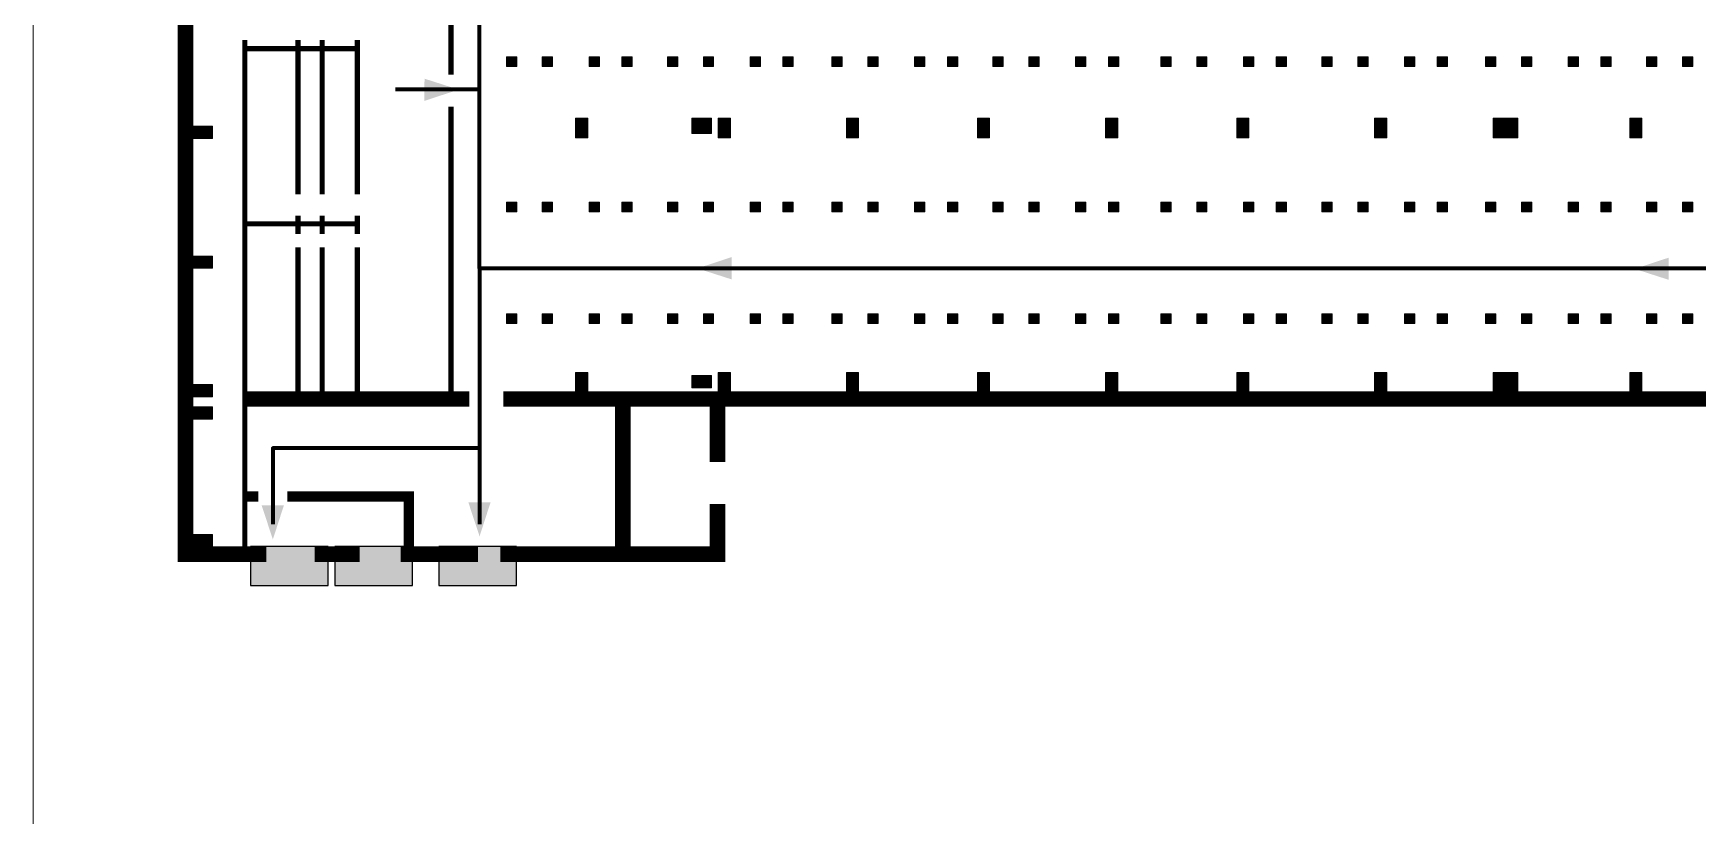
# Model space of a CAD drawing. Header units: millimetres. Extents: x 13810 to 67229, y 12374 to 21950.
# Drawn here: x 36585 to 36829.4, y 15426.2 to 15541 of the extents above; entities that cross this region are included whole.
import ezdxf

# ---------------------------------------------------------------- set-up
doc = ezdxf.new("R2010")
doc.units = ezdxf.units.MM
doc.layers.add('План_Штампы', color=7, linetype='Continuous')

# ---------------------------------------------------------------- blocks, each defined once
blk = doc.blocks.new('A$C7B4425F7')
at = {"true_color": 0xffffff}
blk.add_hatch(color=7, dxfattribs=at).paths.add_polyline_path([(0, 0), (-16, 0), (-16, -8), (0, -8)])
h = blk.add_hatch(color=126)
h.paths.add_polyline_path([(-0.2, -0.2), (-15.8, -0.2), (-15.8, -7.8), (-0.2, -7.8)])
h.paths.add_polyline_path([(-11.76, -2.03), (-11.76, -3.66), (-11.17, -3.66, -0.568275), (-11.17, -6.18), (-12.58, -6.18), (-12.58, -2.03)], flags=16)
h.paths.add_polyline_path([(-13.33, -4.12, -0.495768), (-13.59, -6.18), (-15.03, -6.18), (-15.03, -2.03), (-13.59, -2.03, -0.487973)], flags=16)
h.paths.add_polyline_path([(-10.25, -2.03), (-9.48, -2.03), (-9.48, -6.18), (-10.25, -6.18)], flags=16)
h.paths.add_polyline_path([(-13.84, -3.69), (-14.24, -3.69), (-14.24, -3.03), (-13.9, -3.03, -0.692621)], flags=0)
h.paths.add_polyline_path([(-9.15, -2.03), (-8.4, -2.03), (-8.04, -3.07), (-7.68, -2.03), (-6.93, -2.03), (-7.64, -4.1), (-6.93, -6.18), (-7.68, -6.18), (-8.04, -5.14), (-8.4, -6.18), (-9.15, -6.18), (-8.44, -4.1)], flags=16)
h.paths.add_polyline_path([(-11.76, -4.46), (-11.42, -4.46, -0.692621), (-11.36, -5.12), (-11.76, -5.12)], flags=0)
h.paths.add_polyline_path([(-13.9, -5.2), (-14.24, -5.2), (-14.24, -4.55), (-13.84, -4.55, -0.708038)], flags=0)
edge = h.paths.add_edge_path(flags=16)
edge.add_ellipse((-5.51, -4.08), major_axis=(0, 2.05), ratio=0.586184, start_angle=0, end_angle=360)
edge = h.paths.add_edge_path(flags=0)
edge.add_ellipse((-5.51, -4.08), major_axis=(0, 1.14), ratio=0.454828, start_angle=0, end_angle=360)
h.paths.add_polyline_path([(-4.13, -4.96, 0.377264), (-3.48, -4.52, 0.0555), (-3.16, -2.03), (-1.66, -2.03), (-1.66, -4.96), (-0.96, -4.96), (-0.96, -7.01), (-1.75, -7.01), (-1.75, -6.18), (-3.3, -6.18), (-3.3, -7.02), (-4.13, -7.02)], flags=16)
h.paths.add_polyline_path([(-2.73, -2.91), (-2.28, -2.91), (-2.28, -4.96), (-3.05, -4.96, 0.079136)], flags=0)
at = {"color": 126}
blk.add_lwpolyline([(-16, -8), (0, -8), (0, 0), (-16, 0)], close=True, dxfattribs=at)

msp = doc.modelspace()

# ---------------------------------------------------------------- hatches: boundary and pattern name
at = {"lineweight": 0}
h = msp.add_hatch(color=256, dxfattribs=at)
h.dxf.hatch_style = 1
h.paths.add_polyline_path([(36654.49, 15537.57), (36654.49, 15536.15), (36656, 15536.15), (36656, 15537.57)])
h = msp.add_hatch(color=256, dxfattribs=at)
h.dxf.hatch_style = 1
h.paths.add_polyline_path([(36659.76, 15537.57), (36659.76, 15536.15), (36661.28, 15536.15), (36661.28, 15537.57)])
h = msp.add_hatch(color=256, dxfattribs=at)
h.dxf.hatch_style = 1
h.paths.add_polyline_path([(36666.62, 15537.57), (36666.62, 15536.15), (36668.14, 15536.15), (36668.14, 15537.57)])
h = msp.add_hatch(color=256, dxfattribs=at)
h.dxf.hatch_style = 1
h.paths.add_polyline_path([(36671.43, 15537.57), (36671.43, 15536.15), (36672.95, 15536.15), (36672.95, 15537.57)])
h = msp.add_hatch(color=256, dxfattribs=at)
h.dxf.hatch_style = 1
h.paths.add_polyline_path([(36678.12, 15537.57), (36678.12, 15536.15), (36679.64, 15536.15), (36679.64, 15537.57)])
h = msp.add_hatch(color=256, dxfattribs=at)
h.dxf.hatch_style = 1
h.paths.add_polyline_path([(36683.4, 15537.57), (36683.4, 15536.15), (36684.91, 15536.15), (36684.91, 15537.57)])
h = msp.add_hatch(color=256, dxfattribs=at)
h.dxf.hatch_style = 1
h.paths.add_polyline_path([(36690.26, 15537.57), (36690.26, 15536.15), (36691.77, 15536.15), (36691.77, 15537.57)])
h = msp.add_hatch(color=256, dxfattribs=at)
h.dxf.hatch_style = 1
h.paths.add_polyline_path([(36695.07, 15537.57), (36695.07, 15536.15), (36696.59, 15536.15), (36696.59, 15537.57)])
h = msp.add_hatch(color=256, dxfattribs=at)
h.dxf.hatch_style = 1
h.paths.add_polyline_path([(36702.27, 15537.57), (36702.27, 15536.15), (36703.79, 15536.15), (36703.79, 15537.57)])
h = msp.add_hatch(color=256, dxfattribs=at)
h.dxf.hatch_style = 1
h.paths.add_polyline_path([(36707.55, 15537.57), (36707.55, 15536.15), (36709.06, 15536.15), (36709.06, 15537.57)])
h = msp.add_hatch(color=256, dxfattribs=at)
h.dxf.hatch_style = 1
h.paths.add_polyline_path([(36714.41, 15537.57), (36714.41, 15536.15), (36715.92, 15536.15), (36715.92, 15537.57)])
h = msp.add_hatch(color=256, dxfattribs=at)
h.dxf.hatch_style = 1
h.paths.add_polyline_path([(36719.22, 15537.57), (36719.22, 15536.15), (36720.74, 15536.15), (36720.74, 15537.57)])
h = msp.add_hatch(color=256, dxfattribs=at)
h.dxf.hatch_style = 1
h.paths.add_polyline_path([(36725.91, 15537.57), (36725.91, 15536.15), (36727.42, 15536.15), (36727.42, 15537.57)])
h = msp.add_hatch(color=256, dxfattribs=at)
h.dxf.hatch_style = 1
h.paths.add_polyline_path([(36731.18, 15537.57), (36731.18, 15536.15), (36732.7, 15536.15), (36732.7, 15537.57)])
h = msp.add_hatch(color=256, dxfattribs=at)
h.dxf.hatch_style = 1
h.paths.add_polyline_path([(36738.04, 15537.57), (36738.04, 15536.15), (36739.56, 15536.15), (36739.56, 15537.57)])
h = msp.add_hatch(color=256, dxfattribs=at)
h.dxf.hatch_style = 1
h.paths.add_polyline_path([(36742.85, 15537.57), (36742.85, 15536.15), (36744.37, 15536.15), (36744.37, 15537.57)])
h = msp.add_hatch(color=256, dxfattribs=at)
h.dxf.hatch_style = 1
h.paths.add_polyline_path([(36750.53, 15537.57), (36750.53, 15536.15), (36752.05, 15536.15), (36752.05, 15537.57)])
h = msp.add_hatch(color=256, dxfattribs=at)
h.dxf.hatch_style = 1
h.paths.add_polyline_path([(36755.81, 15537.57), (36755.81, 15536.15), (36757.32, 15536.15), (36757.32, 15537.57)])
h = msp.add_hatch(color=256, dxfattribs=at)
h.dxf.hatch_style = 1
h.paths.add_polyline_path([(36762.67, 15537.57), (36762.67, 15536.15), (36764.18, 15536.15), (36764.18, 15537.57)])
h = msp.add_hatch(color=256, dxfattribs=at)
h.dxf.hatch_style = 1
h.paths.add_polyline_path([(36767.48, 15537.57), (36767.48, 15536.15), (36769, 15536.15), (36769, 15537.57)])
h = msp.add_hatch(color=256, dxfattribs=at)
h.dxf.hatch_style = 1
h.paths.add_polyline_path([(36774.17, 15537.57), (36774.17, 15536.15), (36775.69, 15536.15), (36775.69, 15537.57)])
h = msp.add_hatch(color=256, dxfattribs=at)
h.dxf.hatch_style = 1
h.paths.add_polyline_path([(36779.44, 15537.57), (36779.44, 15536.15), (36780.96, 15536.15), (36780.96, 15537.57)])
h = msp.add_hatch(color=256, dxfattribs=at)
h.dxf.hatch_style = 1
h.paths.add_polyline_path([(36786.3, 15537.57), (36786.3, 15536.15), (36787.82, 15536.15), (36787.82, 15537.57)])
h = msp.add_hatch(color=256, dxfattribs=at)
h.dxf.hatch_style = 1
h.paths.add_polyline_path([(36791.12, 15537.57), (36791.12, 15536.15), (36792.63, 15536.15), (36792.63, 15537.57)])
h = msp.add_hatch(color=256, dxfattribs=at)
h.dxf.hatch_style = 1
h.paths.add_polyline_path([(36798.19, 15537.57), (36798.19, 15536.15), (36799.71, 15536.15), (36799.71, 15537.57)])
h = msp.add_hatch(color=256, dxfattribs=at)
h.dxf.hatch_style = 1
h.paths.add_polyline_path([(36803.47, 15537.57), (36803.47, 15536.15), (36804.98, 15536.15), (36804.98, 15537.57)])
h = msp.add_hatch(color=256, dxfattribs=at)
h.dxf.hatch_style = 1
h.paths.add_polyline_path([(36810.33, 15537.57), (36810.33, 15536.15), (36811.84, 15536.15), (36811.84, 15537.57)])
h = msp.add_hatch(color=256, dxfattribs=at)
h.dxf.hatch_style = 1
h.paths.add_polyline_path([(36815.14, 15537.57), (36815.14, 15536.15), (36816.66, 15536.15), (36816.66, 15537.57)])
h = msp.add_hatch(color=256, dxfattribs=at)
h.dxf.hatch_style = 1
h.paths.add_polyline_path([(36821.83, 15537.57), (36821.83, 15536.15), (36823.35, 15536.15), (36823.35, 15537.57)])
h = msp.add_hatch(color=256, dxfattribs=at)
h.dxf.hatch_style = 1
h.paths.add_polyline_path([(36827.1, 15537.57), (36827.1, 15536.15), (36828.62, 15536.15), (36828.62, 15537.57)])
h = msp.add_hatch(color=256, dxfattribs=at)
h.dxf.hatch_style = 1
h.paths.add_polyline_path([(36664.63, 15525.67), (36666.43, 15525.67), (36666.43, 15528.56), (36664.63, 15528.56)])
h = msp.add_hatch(color=256, dxfattribs=at)
h.dxf.hatch_style = 1
h.paths.add_polyline_path([(36664.63, 15525.67), (36666.43, 15525.67), (36666.43, 15528.56), (36664.63, 15528.56)])
h = msp.add_hatch(color=256, dxfattribs=at)
h.dxf.hatch_style = 1
h.paths.add_polyline_path([(36681.72, 15528.56), (36681.72, 15526.76), (36684.61, 15526.76), (36684.61, 15528.56)])
h = msp.add_hatch(color=256, dxfattribs=at)
h.dxf.hatch_style = 1
h.paths.add_polyline_path([(36681.72, 15528.12), (36681.72, 15526.32), (36684.61, 15526.32), (36684.61, 15528.12)])
h = msp.add_hatch(color=256, dxfattribs=at)
h.dxf.hatch_style = 1
h.paths.add_polyline_path([(36685.56, 15525.67), (36687.36, 15525.67), (36687.36, 15528.56), (36685.56, 15528.56)])
h = msp.add_hatch(color=256, dxfattribs=at)
h.dxf.hatch_style = 1
h.paths.add_polyline_path([(36685.56, 15525.67), (36687.36, 15525.67), (36687.36, 15528.56), (36685.56, 15528.56)])
h = msp.add_hatch(color=256, dxfattribs=at)
h.dxf.hatch_style = 1
h.paths.add_polyline_path([(36704.39, 15525.67), (36706.19, 15525.67), (36706.19, 15528.56), (36704.39, 15528.56)])
h = msp.add_hatch(color=256, dxfattribs=at)
h.dxf.hatch_style = 1
h.paths.add_polyline_path([(36704.39, 15525.67), (36706.19, 15525.67), (36706.19, 15528.56), (36704.39, 15528.56)])
h = msp.add_hatch(color=256, dxfattribs=at)
h.dxf.hatch_style = 1
h.paths.add_polyline_path([(36723.62, 15525.67), (36725.42, 15525.67), (36725.42, 15528.56), (36723.62, 15528.56)])
h = msp.add_hatch(color=256, dxfattribs=at)
h.dxf.hatch_style = 1
h.paths.add_polyline_path([(36723.62, 15525.67), (36725.42, 15525.67), (36725.42, 15528.56), (36723.62, 15528.56)])
h = msp.add_hatch(color=256, dxfattribs=at)
h.dxf.hatch_style = 1
h.paths.add_polyline_path([(36742.45, 15525.67), (36744.25, 15525.67), (36744.25, 15528.56), (36742.45, 15528.56)])
h = msp.add_hatch(color=256, dxfattribs=at)
h.dxf.hatch_style = 1
h.paths.add_polyline_path([(36742.45, 15525.67), (36744.25, 15525.67), (36744.25, 15528.56), (36742.45, 15528.56)])
h = msp.add_hatch(color=256, dxfattribs=at)
h.dxf.hatch_style = 1
h.paths.add_polyline_path([(36761.68, 15525.67), (36763.48, 15525.67), (36763.48, 15528.56), (36761.68, 15528.56)])
h = msp.add_hatch(color=256, dxfattribs=at)
h.dxf.hatch_style = 1
h.paths.add_polyline_path([(36761.68, 15525.67), (36763.48, 15525.67), (36763.48, 15528.56), (36761.68, 15528.56)])
h = msp.add_hatch(color=256, dxfattribs=at)
h.dxf.hatch_style = 1
h.paths.add_polyline_path([(36781.9, 15525.67), (36783.7, 15525.67), (36783.7, 15528.56), (36781.9, 15528.56)])
h = msp.add_hatch(color=256, dxfattribs=at)
h.dxf.hatch_style = 1
h.paths.add_polyline_path([(36781.9, 15525.67), (36783.7, 15525.67), (36783.7, 15528.56), (36781.9, 15528.56)])
h = msp.add_hatch(color=256, dxfattribs=at)
h.dxf.hatch_style = 1
h.paths.add_polyline_path([(36799.33, 15525.67), (36801.13, 15525.67), (36801.13, 15528.56), (36799.33, 15528.56)])
h = msp.add_hatch(color=256, dxfattribs=at)
h.dxf.hatch_style = 1
h.paths.add_polyline_path([(36799.33, 15525.67), (36801.13, 15525.67), (36801.13, 15528.56), (36799.33, 15528.56)])
h = msp.add_hatch(color=256, dxfattribs=at)
h.dxf.hatch_style = 1
h.paths.add_polyline_path([(36801.13, 15525.67), (36802.93, 15525.67), (36802.93, 15528.56), (36801.13, 15528.56)])
h = msp.add_hatch(color=256, dxfattribs=at)
h.dxf.hatch_style = 1
h.paths.add_polyline_path([(36801.13, 15525.67), (36802.93, 15525.67), (36802.93, 15528.56), (36801.13, 15528.56)])
h = msp.add_hatch(color=256, dxfattribs=at)
h.dxf.hatch_style = 1
h.paths.add_polyline_path([(36819.37, 15525.67), (36821.17, 15525.67), (36821.17, 15528.56), (36819.37, 15528.56)])
h = msp.add_hatch(color=256, dxfattribs=at)
h.dxf.hatch_style = 1
h.paths.add_polyline_path([(36819.37, 15525.67), (36821.17, 15525.67), (36821.17, 15528.56), (36819.37, 15528.56)])
h = msp.add_hatch(color=256, dxfattribs=at)
h.dxf.hatch_style = 1
h.paths.add_polyline_path([(36608.49, 15527.4), (36608.49, 15525.6), (36611.37, 15525.6), (36611.37, 15527.4)])
h = msp.add_hatch(color=256, dxfattribs=at)
h.dxf.hatch_style = 1
h.paths.add_polyline_path([(36654.49, 15516.24), (36654.49, 15514.82), (36656, 15514.82), (36656, 15516.24)])
h = msp.add_hatch(color=256, dxfattribs=at)
h.dxf.hatch_style = 1
h.paths.add_polyline_path([(36659.76, 15516.24), (36659.76, 15514.82), (36661.28, 15514.82), (36661.28, 15516.24)])
h = msp.add_hatch(color=256, dxfattribs=at)
h.dxf.hatch_style = 1
h.paths.add_polyline_path([(36666.62, 15516.24), (36666.62, 15514.82), (36668.14, 15514.82), (36668.14, 15516.24)])
h = msp.add_hatch(color=256, dxfattribs=at)
h.dxf.hatch_style = 1
h.paths.add_polyline_path([(36671.43, 15516.24), (36671.43, 15514.82), (36672.95, 15514.82), (36672.95, 15516.24)])
h = msp.add_hatch(color=256, dxfattribs=at)
h.dxf.hatch_style = 1
h.paths.add_polyline_path([(36678.12, 15516.24), (36678.12, 15514.82), (36679.64, 15514.82), (36679.64, 15516.24)])
h = msp.add_hatch(color=256, dxfattribs=at)
h.dxf.hatch_style = 1
h.paths.add_polyline_path([(36683.4, 15516.24), (36683.4, 15514.82), (36684.91, 15514.82), (36684.91, 15516.24)])
h = msp.add_hatch(color=256, dxfattribs=at)
h.dxf.hatch_style = 1
h.paths.add_polyline_path([(36690.26, 15516.24), (36690.26, 15514.82), (36691.77, 15514.82), (36691.77, 15516.24)])
h = msp.add_hatch(color=256, dxfattribs=at)
h.dxf.hatch_style = 1
h.paths.add_polyline_path([(36695.07, 15516.24), (36695.07, 15514.82), (36696.59, 15514.82), (36696.59, 15516.24)])
h = msp.add_hatch(color=256, dxfattribs=at)
h.dxf.hatch_style = 1
h.paths.add_polyline_path([(36702.27, 15516.24), (36702.27, 15514.82), (36703.79, 15514.82), (36703.79, 15516.24)])
h = msp.add_hatch(color=256, dxfattribs=at)
h.dxf.hatch_style = 1
h.paths.add_polyline_path([(36707.55, 15516.24), (36707.55, 15514.82), (36709.06, 15514.82), (36709.06, 15516.24)])
h = msp.add_hatch(color=256, dxfattribs=at)
h.dxf.hatch_style = 1
h.paths.add_polyline_path([(36714.41, 15516.24), (36714.41, 15514.82), (36715.92, 15514.82), (36715.92, 15516.24)])
h = msp.add_hatch(color=256, dxfattribs=at)
h.dxf.hatch_style = 1
h.paths.add_polyline_path([(36719.22, 15516.24), (36719.22, 15514.82), (36720.74, 15514.82), (36720.74, 15516.24)])
h = msp.add_hatch(color=256, dxfattribs=at)
h.dxf.hatch_style = 1
h.paths.add_polyline_path([(36725.91, 15516.24), (36725.91, 15514.82), (36727.42, 15514.82), (36727.42, 15516.24)])
h = msp.add_hatch(color=256, dxfattribs=at)
h.dxf.hatch_style = 1
h.paths.add_polyline_path([(36731.18, 15516.24), (36731.18, 15514.82), (36732.7, 15514.82), (36732.7, 15516.24)])
h = msp.add_hatch(color=256, dxfattribs=at)
h.dxf.hatch_style = 1
h.paths.add_polyline_path([(36738.04, 15516.24), (36738.04, 15514.82), (36739.56, 15514.82), (36739.56, 15516.24)])
h = msp.add_hatch(color=256, dxfattribs=at)
h.dxf.hatch_style = 1
h.paths.add_polyline_path([(36742.85, 15516.24), (36742.85, 15514.82), (36744.37, 15514.82), (36744.37, 15516.24)])
h = msp.add_hatch(color=256, dxfattribs=at)
h.dxf.hatch_style = 1
h.paths.add_polyline_path([(36750.53, 15516.24), (36750.53, 15514.82), (36752.05, 15514.82), (36752.05, 15516.24)])
h = msp.add_hatch(color=256, dxfattribs=at)
h.dxf.hatch_style = 1
h.paths.add_polyline_path([(36755.81, 15516.24), (36755.81, 15514.82), (36757.32, 15514.82), (36757.32, 15516.24)])
h = msp.add_hatch(color=256, dxfattribs=at)
h.dxf.hatch_style = 1
h.paths.add_polyline_path([(36762.67, 15516.24), (36762.67, 15514.82), (36764.18, 15514.82), (36764.18, 15516.24)])
h = msp.add_hatch(color=256, dxfattribs=at)
h.dxf.hatch_style = 1
h.paths.add_polyline_path([(36767.48, 15516.24), (36767.48, 15514.82), (36769, 15514.82), (36769, 15516.24)])
h = msp.add_hatch(color=256, dxfattribs=at)
h.dxf.hatch_style = 1
h.paths.add_polyline_path([(36774.17, 15516.24), (36774.17, 15514.82), (36775.69, 15514.82), (36775.69, 15516.24)])
h = msp.add_hatch(color=256, dxfattribs=at)
h.dxf.hatch_style = 1
h.paths.add_polyline_path([(36779.44, 15516.24), (36779.44, 15514.82), (36780.96, 15514.82), (36780.96, 15516.24)])
h = msp.add_hatch(color=256, dxfattribs=at)
h.dxf.hatch_style = 1
h.paths.add_polyline_path([(36786.3, 15516.24), (36786.3, 15514.82), (36787.82, 15514.82), (36787.82, 15516.24)])
h = msp.add_hatch(color=256, dxfattribs=at)
h.dxf.hatch_style = 1
h.paths.add_polyline_path([(36791.12, 15516.24), (36791.12, 15514.82), (36792.63, 15514.82), (36792.63, 15516.24)])
h = msp.add_hatch(color=256, dxfattribs=at)
h.dxf.hatch_style = 1
h.paths.add_polyline_path([(36798.19, 15516.24), (36798.19, 15514.82), (36799.71, 15514.82), (36799.71, 15516.24)])
h = msp.add_hatch(color=256, dxfattribs=at)
h.dxf.hatch_style = 1
h.paths.add_polyline_path([(36803.47, 15516.24), (36803.47, 15514.82), (36804.98, 15514.82), (36804.98, 15516.24)])
h = msp.add_hatch(color=256, dxfattribs=at)
h.dxf.hatch_style = 1
h.paths.add_polyline_path([(36810.33, 15516.24), (36810.33, 15514.82), (36811.84, 15514.82), (36811.84, 15516.24)])
h = msp.add_hatch(color=256, dxfattribs=at)
h.dxf.hatch_style = 1
h.paths.add_polyline_path([(36815.14, 15516.24), (36815.14, 15514.82), (36816.66, 15514.82), (36816.66, 15516.24)])
h = msp.add_hatch(color=256, dxfattribs=at)
h.dxf.hatch_style = 1
h.paths.add_polyline_path([(36821.83, 15516.24), (36821.83, 15514.82), (36823.35, 15514.82), (36823.35, 15516.24)])
h = msp.add_hatch(color=256, dxfattribs=at)
h.dxf.hatch_style = 1
h.paths.add_polyline_path([(36827.1, 15516.24), (36827.1, 15514.82), (36828.62, 15514.82), (36828.62, 15516.24)])
h = msp.add_hatch(color=256, dxfattribs=at)
h.dxf.hatch_style = 1
h.paths.add_polyline_path([(36608.49, 15508.33), (36608.49, 15506.53), (36611.37, 15506.53), (36611.37, 15508.33)])
h = msp.add_hatch(color=256, dxfattribs=at)
h.dxf.hatch_style = 1
h.paths.add_polyline_path([(36654.49, 15499.85), (36654.49, 15498.43), (36656, 15498.43), (36656, 15499.85)])
h = msp.add_hatch(color=256, dxfattribs=at)
h.dxf.hatch_style = 1
h.paths.add_polyline_path([(36659.76, 15499.85), (36659.76, 15498.43), (36661.28, 15498.43), (36661.28, 15499.85)])
h = msp.add_hatch(color=256, dxfattribs=at)
h.dxf.hatch_style = 1
h.paths.add_polyline_path([(36666.62, 15499.85), (36666.62, 15498.43), (36668.14, 15498.43), (36668.14, 15499.85)])
h = msp.add_hatch(color=256, dxfattribs=at)
h.dxf.hatch_style = 1
h.paths.add_polyline_path([(36671.43, 15499.85), (36671.43, 15498.43), (36672.95, 15498.43), (36672.95, 15499.85)])
h = msp.add_hatch(color=256, dxfattribs=at)
h.dxf.hatch_style = 1
h.paths.add_polyline_path([(36678.12, 15499.85), (36678.12, 15498.43), (36679.64, 15498.43), (36679.64, 15499.85)])
h = msp.add_hatch(color=256, dxfattribs=at)
h.dxf.hatch_style = 1
h.paths.add_polyline_path([(36683.4, 15499.85), (36683.4, 15498.43), (36684.91, 15498.43), (36684.91, 15499.85)])
h = msp.add_hatch(color=256, dxfattribs=at)
h.dxf.hatch_style = 1
h.paths.add_polyline_path([(36690.26, 15499.85), (36690.26, 15498.43), (36691.77, 15498.43), (36691.77, 15499.85)])
h = msp.add_hatch(color=256, dxfattribs=at)
h.dxf.hatch_style = 1
h.paths.add_polyline_path([(36695.07, 15499.85), (36695.07, 15498.43), (36696.59, 15498.43), (36696.59, 15499.85)])
h = msp.add_hatch(color=256, dxfattribs=at)
h.dxf.hatch_style = 1
h.paths.add_polyline_path([(36702.27, 15499.85), (36702.27, 15498.43), (36703.79, 15498.43), (36703.79, 15499.85)])
h = msp.add_hatch(color=256, dxfattribs=at)
h.dxf.hatch_style = 1
h.paths.add_polyline_path([(36707.55, 15499.85), (36707.55, 15498.43), (36709.06, 15498.43), (36709.06, 15499.85)])
h = msp.add_hatch(color=256, dxfattribs=at)
h.dxf.hatch_style = 1
h.paths.add_polyline_path([(36714.41, 15499.85), (36714.41, 15498.43), (36715.92, 15498.43), (36715.92, 15499.85)])
h = msp.add_hatch(color=256, dxfattribs=at)
h.dxf.hatch_style = 1
h.paths.add_polyline_path([(36719.22, 15499.85), (36719.22, 15498.43), (36720.74, 15498.43), (36720.74, 15499.85)])
h = msp.add_hatch(color=256, dxfattribs=at)
h.dxf.hatch_style = 1
h.paths.add_polyline_path([(36725.91, 15499.85), (36725.91, 15498.43), (36727.42, 15498.43), (36727.42, 15499.85)])
h = msp.add_hatch(color=256, dxfattribs=at)
h.dxf.hatch_style = 1
h.paths.add_polyline_path([(36731.18, 15499.85), (36731.18, 15498.43), (36732.7, 15498.43), (36732.7, 15499.85)])
h = msp.add_hatch(color=256, dxfattribs=at)
h.dxf.hatch_style = 1
h.paths.add_polyline_path([(36738.04, 15499.85), (36738.04, 15498.43), (36739.56, 15498.43), (36739.56, 15499.85)])
h = msp.add_hatch(color=256, dxfattribs=at)
h.dxf.hatch_style = 1
h.paths.add_polyline_path([(36742.85, 15499.85), (36742.85, 15498.43), (36744.37, 15498.43), (36744.37, 15499.85)])
h = msp.add_hatch(color=256, dxfattribs=at)
h.dxf.hatch_style = 1
h.paths.add_polyline_path([(36750.53, 15499.85), (36750.53, 15498.43), (36752.05, 15498.43), (36752.05, 15499.85)])
h = msp.add_hatch(color=256, dxfattribs=at)
h.dxf.hatch_style = 1
h.paths.add_polyline_path([(36755.81, 15499.85), (36755.81, 15498.43), (36757.32, 15498.43), (36757.32, 15499.85)])
h = msp.add_hatch(color=256, dxfattribs=at)
h.dxf.hatch_style = 1
h.paths.add_polyline_path([(36762.67, 15499.85), (36762.67, 15498.43), (36764.18, 15498.43), (36764.18, 15499.85)])
h = msp.add_hatch(color=256, dxfattribs=at)
h.dxf.hatch_style = 1
h.paths.add_polyline_path([(36767.48, 15499.85), (36767.48, 15498.43), (36769, 15498.43), (36769, 15499.85)])
h = msp.add_hatch(color=256, dxfattribs=at)
h.dxf.hatch_style = 1
h.paths.add_polyline_path([(36774.17, 15499.85), (36774.17, 15498.43), (36775.69, 15498.43), (36775.69, 15499.85)])
h = msp.add_hatch(color=256, dxfattribs=at)
h.dxf.hatch_style = 1
h.paths.add_polyline_path([(36779.44, 15499.85), (36779.44, 15498.43), (36780.96, 15498.43), (36780.96, 15499.85)])
h = msp.add_hatch(color=256, dxfattribs=at)
h.dxf.hatch_style = 1
h.paths.add_polyline_path([(36786.3, 15499.85), (36786.3, 15498.43), (36787.82, 15498.43), (36787.82, 15499.85)])
h = msp.add_hatch(color=256, dxfattribs=at)
h.dxf.hatch_style = 1
h.paths.add_polyline_path([(36791.12, 15499.85), (36791.12, 15498.43), (36792.63, 15498.43), (36792.63, 15499.85)])
h = msp.add_hatch(color=256, dxfattribs=at)
h.dxf.hatch_style = 1
h.paths.add_polyline_path([(36798.19, 15499.85), (36798.19, 15498.43), (36799.71, 15498.43), (36799.71, 15499.85)])
h = msp.add_hatch(color=256, dxfattribs=at)
h.dxf.hatch_style = 1
h.paths.add_polyline_path([(36803.47, 15499.85), (36803.47, 15498.43), (36804.98, 15498.43), (36804.98, 15499.85)])
h = msp.add_hatch(color=256, dxfattribs=at)
h.dxf.hatch_style = 1
h.paths.add_polyline_path([(36810.33, 15499.85), (36810.33, 15498.43), (36811.84, 15498.43), (36811.84, 15499.85)])
h = msp.add_hatch(color=256, dxfattribs=at)
h.dxf.hatch_style = 1
h.paths.add_polyline_path([(36815.14, 15499.85), (36815.14, 15498.43), (36816.66, 15498.43), (36816.66, 15499.85)])
h = msp.add_hatch(color=256, dxfattribs=at)
h.dxf.hatch_style = 1
h.paths.add_polyline_path([(36821.83, 15499.85), (36821.83, 15498.43), (36823.35, 15498.43), (36823.35, 15499.85)])
h = msp.add_hatch(color=256, dxfattribs=at)
h.dxf.hatch_style = 1
h.paths.add_polyline_path([(36827.1, 15499.85), (36827.1, 15498.43), (36828.62, 15498.43), (36828.62, 15499.85)])
h = msp.add_hatch(color=256, dxfattribs=at)
h.dxf.hatch_style = 1
h.paths.add_polyline_path([(36608.49, 15489.47), (36608.49, 15487.67), (36611.37, 15487.67), (36611.37, 15489.47)])
h = msp.add_hatch(color=256, dxfattribs=at)
h.dxf.hatch_style = 1
h.paths.add_polyline_path([(36664.63, 15488.36), (36666.43, 15488.36), (36666.43, 15491.25), (36664.63, 15491.25)])
h = msp.add_hatch(color=256, dxfattribs=at)
h.dxf.hatch_style = 1
h.paths.add_polyline_path([(36681.72, 15490.81), (36681.72, 15489.01), (36684.61, 15489.01), (36684.61, 15490.81)])
h = msp.add_hatch(color=256, dxfattribs=at)
h.dxf.hatch_style = 1
h.paths.add_polyline_path([(36685.56, 15488.36), (36687.36, 15488.36), (36687.36, 15491.25), (36685.56, 15491.25)])
h = msp.add_hatch(color=256, dxfattribs=at)
h.dxf.hatch_style = 1
h.paths.add_polyline_path([(36704.39, 15488.36), (36706.19, 15488.36), (36706.19, 15491.25), (36704.39, 15491.25)])
h = msp.add_hatch(color=256, dxfattribs=at)
h.dxf.hatch_style = 1
h.paths.add_polyline_path([(36723.62, 15488.36), (36725.42, 15488.36), (36725.42, 15491.25), (36723.62, 15491.25)])
h = msp.add_hatch(color=256, dxfattribs=at)
h.dxf.hatch_style = 1
h.paths.add_polyline_path([(36742.45, 15488.36), (36744.25, 15488.36), (36744.25, 15491.25), (36742.45, 15491.25)])
h = msp.add_hatch(color=256, dxfattribs=at)
h.dxf.hatch_style = 1
h.paths.add_polyline_path([(36761.68, 15488.36), (36763.48, 15488.36), (36763.48, 15491.25), (36761.68, 15491.25)])
h = msp.add_hatch(color=256, dxfattribs=at)
h.dxf.hatch_style = 1
h.paths.add_polyline_path([(36781.9, 15488.36), (36783.7, 15488.36), (36783.7, 15491.25), (36781.9, 15491.25)])
h = msp.add_hatch(color=256, dxfattribs=at)
h.dxf.hatch_style = 1
h.paths.add_polyline_path([(36799.33, 15488.36), (36801.13, 15488.36), (36801.13, 15491.25), (36799.33, 15491.25)])
h = msp.add_hatch(color=256, dxfattribs=at)
h.dxf.hatch_style = 1
h.paths.add_polyline_path([(36801.13, 15488.36), (36802.93, 15488.36), (36802.93, 15491.25), (36801.13, 15491.25)])
h = msp.add_hatch(color=256, dxfattribs=at)
h.dxf.hatch_style = 1
h.paths.add_polyline_path([(36819.37, 15488.36), (36821.17, 15488.36), (36821.17, 15491.25), (36819.37, 15491.25)])
h = msp.add_hatch(color=256, dxfattribs=at)
h.dxf.hatch_style = 1
h.paths.add_polyline_path([(36608.49, 15486.21), (36608.49, 15484.41), (36611.37, 15484.41), (36611.37, 15486.21)])
h = msp.add_hatch(color=256, dxfattribs=at)
h.dxf.hatch_style = 1
h.paths.add_polyline_path([(36608.49, 15467.46), (36608.49, 15465.66), (36611.37, 15465.66), (36611.37, 15467.46)])

# ---------------------------------------------------------------- linework, layer by layer
at = {"color": 126, "lineweight": 0, "true_color": 0x008754}
msp.add_lwpolyline([(36585.05, 15732.64), (37185.05, 15732.64), (37185.05, 15337.64), (36585.05, 15337.64)], close=True, dxfattribs=at)
msp.add_lwpolyline([(36585.05, 15732.64), (37185.05, 15732.64), (37185.05, 15337.64), (36585.05, 15337.64)], close=True, dxfattribs=at)
msp.add_lwpolyline([(36585.05, 15732.64), (37185.05, 15732.64), (37185.05, 15337.64), (36585.05, 15337.64)], close=True, dxfattribs=at)
msp.add_lwpolyline([(36585.05, 15732.64), (37185.05, 15732.64), (37185.05, 15337.64), (36585.05, 15337.64)], close=True, dxfattribs=at)
at = {"lineweight": 0}
for points, const_width in [([(36611.14, 15641.46), (36607.4, 15641.46), (36607.4, 15464.57), (36619.25, 15464.57)], 2.29), ([(36646.36, 15534.96), (36646.36, 15595.44)], 0.762), ([(36616.1, 15464.57), (36616.1, 15540.03)], 0.762), ([(36623.89, 15517.4), (36623.89, 15540.05)], 0.762), ([(36627.45, 15517.4), (36627.45, 15540.05)], 0.762), ([(36632.6, 15540.05), (36632.6, 15517.4)], 0.762), ([(36616.1, 15538.76), (36632.6, 15538.76)], 0.762), ([(36646.36, 15487.36), (36646.36, 15530.26)], 0.762), ([(36632.6, 15513.05), (36616.1, 15513.05)], 0.762), ([(36623.89, 15511.57), (36623.89, 15514.24)], 0.762), ([(36627.45, 15511.57), (36627.45, 15514.24)], 0.762), ([(36632.6, 15514.24), (36632.6, 15511.57)], 0.762), ([(36623.89, 15487.36), (36623.89, 15509.59)], 0.762), ([(36627.45, 15487.36), (36627.45, 15509.59)], 0.762), ([(36632.6, 15509.59), (36632.6, 15487.36)], 0.762), ([(36649.05, 15487.36), (36616.1, 15487.36)], 2.29), ([(37091.18, 15487.36), (36654.03, 15487.36)], 2.29), ([(36671.59, 15487.36), (36671.59, 15464.57)], 2.29), ([(36685.46, 15478.12), (36685.46, 15487.36)], 2.29), ([(36618.1, 15473.07), (36616.1, 15473.07)], 1.52), ([(36640.19, 15464.57), (36640.19, 15473.07), (36622.34, 15473.07)], 1.52), ([(36653.62, 15464.57), (36685.46, 15464.57), (36685.46, 15471.97)], 2.29), ([(36626.35, 15464.57), (36632.97, 15464.57)], 2.29), ([(36638.96, 15464.57), (36650.31, 15464.57)], 2.29)]:
    msp.add_lwpolyline(points, dxfattribs=dict(at, const_width=const_width))
at = {"color": 126, "lineweight": 100, "true_color": 0x008754}
for points in [[(37046.42, 15552.85), (37046.42, 15506.52), (36650.52, 15506.52), (36650.52, 15621.07), (36849.61, 15621.07)], [(36650.52, 15532.77), (36638.2, 15532.77)], [(36650.52, 15506.52), (36650.52, 15468.99)], [(36650.52, 15480.15), (36620.23, 15480.15), (36620.23, 15468.99)]]:
    msp.add_lwpolyline(points, dxfattribs=at)
at = {"lineweight": 0}
for points in [[(36656, 15537.57), (36654.49, 15537.57), (36654.49, 15536.15), (36656, 15536.15), (36656, 15537.57)], [(36661.28, 15537.57), (36659.76, 15537.57), (36659.76, 15536.15), (36661.28, 15536.15), (36661.28, 15537.57)], [(36668.14, 15537.57), (36666.62, 15537.57), (36666.62, 15536.15), (36668.14, 15536.15), (36668.14, 15537.57)], [(36672.95, 15537.57), (36671.43, 15537.57), (36671.43, 15536.15), (36672.95, 15536.15), (36672.95, 15537.57)], [(36679.64, 15537.57), (36678.12, 15537.57), (36678.12, 15536.15), (36679.64, 15536.15), (36679.64, 15537.57)], [(36684.91, 15537.57), (36683.4, 15537.57), (36683.4, 15536.15), (36684.91, 15536.15), (36684.91, 15537.57)], [(36691.77, 15537.57), (36690.26, 15537.57), (36690.26, 15536.15), (36691.77, 15536.15), (36691.77, 15537.57)], [(36696.59, 15537.57), (36695.07, 15537.57), (36695.07, 15536.15), (36696.59, 15536.15), (36696.59, 15537.57)], [(36703.79, 15537.57), (36702.27, 15537.57), (36702.27, 15536.15), (36703.79, 15536.15), (36703.79, 15537.57)], [(36709.06, 15537.57), (36707.55, 15537.57), (36707.55, 15536.15), (36709.06, 15536.15), (36709.06, 15537.57)], [(36715.92, 15537.57), (36714.41, 15537.57), (36714.41, 15536.15), (36715.92, 15536.15), (36715.92, 15537.57)], [(36720.74, 15537.57), (36719.22, 15537.57), (36719.22, 15536.15), (36720.74, 15536.15), (36720.74, 15537.57)], [(36727.42, 15537.57), (36725.91, 15537.57), (36725.91, 15536.15), (36727.42, 15536.15), (36727.42, 15537.57)], [(36732.7, 15537.57), (36731.18, 15537.57), (36731.18, 15536.15), (36732.7, 15536.15), (36732.7, 15537.57)], [(36739.56, 15537.57), (36738.04, 15537.57), (36738.04, 15536.15), (36739.56, 15536.15), (36739.56, 15537.57)], [(36744.37, 15537.57), (36742.85, 15537.57), (36742.85, 15536.15), (36744.37, 15536.15), (36744.37, 15537.57)], [(36752.05, 15537.57), (36750.53, 15537.57), (36750.53, 15536.15), (36752.05, 15536.15), (36752.05, 15537.57)], [(36757.32, 15537.57), (36755.81, 15537.57), (36755.81, 15536.15), (36757.32, 15536.15), (36757.32, 15537.57)], [(36764.18, 15537.57), (36762.67, 15537.57), (36762.67, 15536.15), (36764.18, 15536.15), (36764.18, 15537.57)], [(36769, 15537.57), (36767.48, 15537.57), (36767.48, 15536.15), (36769, 15536.15), (36769, 15537.57)], [(36775.69, 15537.57), (36774.17, 15537.57), (36774.17, 15536.15), (36775.69, 15536.15), (36775.69, 15537.57)], [(36780.96, 15537.57), (36779.44, 15537.57), (36779.44, 15536.15), (36780.96, 15536.15), (36780.96, 15537.57)], [(36787.82, 15537.57), (36786.3, 15537.57), (36786.3, 15536.15), (36787.82, 15536.15), (36787.82, 15537.57)], [(36792.63, 15537.57), (36791.12, 15537.57), (36791.12, 15536.15), (36792.63, 15536.15), (36792.63, 15537.57)], [(36799.71, 15537.57), (36798.19, 15537.57), (36798.19, 15536.15), (36799.71, 15536.15), (36799.71, 15537.57)], [(36804.98, 15537.57), (36803.47, 15537.57), (36803.47, 15536.15), (36804.98, 15536.15), (36804.98, 15537.57)], [(36811.84, 15537.57), (36810.33, 15537.57), (36810.33, 15536.15), (36811.84, 15536.15), (36811.84, 15537.57)], [(36816.66, 15537.57), (36815.14, 15537.57), (36815.14, 15536.15), (36816.66, 15536.15), (36816.66, 15537.57)], [(36823.35, 15537.57), (36821.83, 15537.57), (36821.83, 15536.15), (36823.35, 15536.15), (36823.35, 15537.57)], [(36828.62, 15537.57), (36827.1, 15537.57), (36827.1, 15536.15), (36828.62, 15536.15), (36828.62, 15537.57)], [(36664.63, 15528.56), (36666.43, 15528.56), (36666.43, 15525.67), (36664.63, 15525.67), (36664.63, 15528.56)], [(36664.63, 15528.56), (36666.43, 15528.56), (36666.43, 15525.67), (36664.63, 15525.67), (36664.63, 15528.56)], [(36684.61, 15528.56), (36684.61, 15526.76), (36681.72, 15526.76), (36681.72, 15528.56), (36684.61, 15528.56)], [(36684.61, 15528.12), (36684.61, 15526.32), (36681.72, 15526.32), (36681.72, 15528.12), (36684.61, 15528.12)], [(36685.56, 15528.56), (36687.36, 15528.56), (36687.36, 15525.67), (36685.56, 15525.67), (36685.56, 15528.56)], [(36685.56, 15528.56), (36687.36, 15528.56), (36687.36, 15525.67), (36685.56, 15525.67), (36685.56, 15528.56)], [(36704.39, 15528.56), (36706.19, 15528.56), (36706.19, 15525.67), (36704.39, 15525.67), (36704.39, 15528.56)], [(36704.39, 15528.56), (36706.19, 15528.56), (36706.19, 15525.67), (36704.39, 15525.67), (36704.39, 15528.56)], [(36723.62, 15528.56), (36725.42, 15528.56), (36725.42, 15525.67), (36723.62, 15525.67), (36723.62, 15528.56)], [(36723.62, 15528.56), (36725.42, 15528.56), (36725.42, 15525.67), (36723.62, 15525.67), (36723.62, 15528.56)], [(36742.45, 15528.56), (36744.25, 15528.56), (36744.25, 15525.67), (36742.45, 15525.67), (36742.45, 15528.56)], [(36742.45, 15528.56), (36744.25, 15528.56), (36744.25, 15525.67), (36742.45, 15525.67), (36742.45, 15528.56)], [(36761.68, 15528.56), (36763.48, 15528.56), (36763.48, 15525.67), (36761.68, 15525.67), (36761.68, 15528.56)], [(36761.68, 15528.56), (36763.48, 15528.56), (36763.48, 15525.67), (36761.68, 15525.67), (36761.68, 15528.56)], [(36781.9, 15528.56), (36783.7, 15528.56), (36783.7, 15525.67), (36781.9, 15525.67), (36781.9, 15528.56)], [(36781.9, 15528.56), (36783.7, 15528.56), (36783.7, 15525.67), (36781.9, 15525.67), (36781.9, 15528.56)], [(36799.33, 15528.56), (36801.13, 15528.56), (36801.13, 15525.67), (36799.33, 15525.67), (36799.33, 15528.56)], [(36799.33, 15528.56), (36801.13, 15528.56), (36801.13, 15525.67), (36799.33, 15525.67), (36799.33, 15528.56)], [(36801.13, 15528.56), (36802.93, 15528.56), (36802.93, 15525.67), (36801.13, 15525.67), (36801.13, 15528.56)], [(36801.13, 15528.56), (36802.93, 15528.56), (36802.93, 15525.67), (36801.13, 15525.67), (36801.13, 15528.56)], [(36819.37, 15528.56), (36821.17, 15528.56), (36821.17, 15525.67), (36819.37, 15525.67), (36819.37, 15528.56)], [(36819.37, 15528.56), (36821.17, 15528.56), (36821.17, 15525.67), (36819.37, 15525.67), (36819.37, 15528.56)], [(36611.37, 15527.4), (36611.37, 15525.6), (36608.49, 15525.6), (36608.49, 15527.4), (36611.37, 15527.4)], [(36656, 15516.24), (36654.49, 15516.24), (36654.49, 15514.82), (36656, 15514.82), (36656, 15516.24)], [(36661.28, 15516.24), (36659.76, 15516.24), (36659.76, 15514.82), (36661.28, 15514.82), (36661.28, 15516.24)], [(36668.14, 15516.24), (36666.62, 15516.24), (36666.62, 15514.82), (36668.14, 15514.82), (36668.14, 15516.24)], [(36672.95, 15516.24), (36671.43, 15516.24), (36671.43, 15514.82), (36672.95, 15514.82), (36672.95, 15516.24)], [(36679.64, 15516.24), (36678.12, 15516.24), (36678.12, 15514.82), (36679.64, 15514.82), (36679.64, 15516.24)], [(36684.91, 15516.24), (36683.4, 15516.24), (36683.4, 15514.82), (36684.91, 15514.82), (36684.91, 15516.24)], [(36691.77, 15516.24), (36690.26, 15516.24), (36690.26, 15514.82), (36691.77, 15514.82), (36691.77, 15516.24)], [(36696.59, 15516.24), (36695.07, 15516.24), (36695.07, 15514.82), (36696.59, 15514.82), (36696.59, 15516.24)], [(36703.79, 15516.24), (36702.27, 15516.24), (36702.27, 15514.82), (36703.79, 15514.82), (36703.79, 15516.24)], [(36709.06, 15516.24), (36707.55, 15516.24), (36707.55, 15514.82), (36709.06, 15514.82), (36709.06, 15516.24)], [(36715.92, 15516.24), (36714.41, 15516.24), (36714.41, 15514.82), (36715.92, 15514.82), (36715.92, 15516.24)], [(36720.74, 15516.24), (36719.22, 15516.24), (36719.22, 15514.82), (36720.74, 15514.82), (36720.74, 15516.24)], [(36727.42, 15516.24), (36725.91, 15516.24), (36725.91, 15514.82), (36727.42, 15514.82), (36727.42, 15516.24)], [(36732.7, 15516.24), (36731.18, 15516.24), (36731.18, 15514.82), (36732.7, 15514.82), (36732.7, 15516.24)], [(36739.56, 15516.24), (36738.04, 15516.24), (36738.04, 15514.82), (36739.56, 15514.82), (36739.56, 15516.24)], [(36744.37, 15516.24), (36742.85, 15516.24), (36742.85, 15514.82), (36744.37, 15514.82), (36744.37, 15516.24)], [(36752.05, 15516.24), (36750.53, 15516.24), (36750.53, 15514.82), (36752.05, 15514.82), (36752.05, 15516.24)], [(36757.32, 15516.24), (36755.81, 15516.24), (36755.81, 15514.82), (36757.32, 15514.82), (36757.32, 15516.24)], [(36764.18, 15516.24), (36762.67, 15516.24), (36762.67, 15514.82), (36764.18, 15514.82), (36764.18, 15516.24)], [(36769, 15516.24), (36767.48, 15516.24), (36767.48, 15514.82), (36769, 15514.82), (36769, 15516.24)], [(36775.69, 15516.24), (36774.17, 15516.24), (36774.17, 15514.82), (36775.69, 15514.82), (36775.69, 15516.24)], [(36780.96, 15516.24), (36779.44, 15516.24), (36779.44, 15514.82), (36780.96, 15514.82), (36780.96, 15516.24)], [(36787.82, 15516.24), (36786.3, 15516.24), (36786.3, 15514.82), (36787.82, 15514.82), (36787.82, 15516.24)], [(36792.63, 15516.24), (36791.12, 15516.24), (36791.12, 15514.82), (36792.63, 15514.82), (36792.63, 15516.24)], [(36799.71, 15516.24), (36798.19, 15516.24), (36798.19, 15514.82), (36799.71, 15514.82), (36799.71, 15516.24)], [(36804.98, 15516.24), (36803.47, 15516.24), (36803.47, 15514.82), (36804.98, 15514.82), (36804.98, 15516.24)], [(36811.84, 15516.24), (36810.33, 15516.24), (36810.33, 15514.82), (36811.84, 15514.82), (36811.84, 15516.24)], [(36816.66, 15516.24), (36815.14, 15516.24), (36815.14, 15514.82), (36816.66, 15514.82), (36816.66, 15516.24)], [(36823.35, 15516.24), (36821.83, 15516.24), (36821.83, 15514.82), (36823.35, 15514.82), (36823.35, 15516.24)], [(36828.62, 15516.24), (36827.1, 15516.24), (36827.1, 15514.82), (36828.62, 15514.82), (36828.62, 15516.24)], [(36611.37, 15508.33), (36611.37, 15506.53), (36608.49, 15506.53), (36608.49, 15508.33), (36611.37, 15508.33)], [(36656, 15499.85), (36654.49, 15499.85), (36654.49, 15498.43), (36656, 15498.43), (36656, 15499.85)], [(36661.28, 15499.85), (36659.76, 15499.85), (36659.76, 15498.43), (36661.28, 15498.43), (36661.28, 15499.85)], [(36668.14, 15499.85), (36666.62, 15499.85), (36666.62, 15498.43), (36668.14, 15498.43), (36668.14, 15499.85)], [(36672.95, 15499.85), (36671.43, 15499.85), (36671.43, 15498.43), (36672.95, 15498.43), (36672.95, 15499.85)], [(36679.64, 15499.85), (36678.12, 15499.85), (36678.12, 15498.43), (36679.64, 15498.43), (36679.64, 15499.85)], [(36684.91, 15499.85), (36683.4, 15499.85), (36683.4, 15498.43), (36684.91, 15498.43), (36684.91, 15499.85)], [(36691.77, 15499.85), (36690.26, 15499.85), (36690.26, 15498.43), (36691.77, 15498.43), (36691.77, 15499.85)], [(36696.59, 15499.85), (36695.07, 15499.85), (36695.07, 15498.43), (36696.59, 15498.43), (36696.59, 15499.85)], [(36703.79, 15499.85), (36702.27, 15499.85), (36702.27, 15498.43), (36703.79, 15498.43), (36703.79, 15499.85)], [(36709.06, 15499.85), (36707.55, 15499.85), (36707.55, 15498.43), (36709.06, 15498.43), (36709.06, 15499.85)], [(36715.92, 15499.85), (36714.41, 15499.85), (36714.41, 15498.43), (36715.92, 15498.43), (36715.92, 15499.85)], [(36720.74, 15499.85), (36719.22, 15499.85), (36719.22, 15498.43), (36720.74, 15498.43), (36720.74, 15499.85)], [(36727.42, 15499.85), (36725.91, 15499.85), (36725.91, 15498.43), (36727.42, 15498.43), (36727.42, 15499.85)], [(36732.7, 15499.85), (36731.18, 15499.85), (36731.18, 15498.43), (36732.7, 15498.43), (36732.7, 15499.85)], [(36739.56, 15499.85), (36738.04, 15499.85), (36738.04, 15498.43), (36739.56, 15498.43), (36739.56, 15499.85)], [(36744.37, 15499.85), (36742.85, 15499.85), (36742.85, 15498.43), (36744.37, 15498.43), (36744.37, 15499.85)], [(36752.05, 15499.85), (36750.53, 15499.85), (36750.53, 15498.43), (36752.05, 15498.43), (36752.05, 15499.85)], [(36757.32, 15499.85), (36755.81, 15499.85), (36755.81, 15498.43), (36757.32, 15498.43), (36757.32, 15499.85)], [(36764.18, 15499.85), (36762.67, 15499.85), (36762.67, 15498.43), (36764.18, 15498.43), (36764.18, 15499.85)], [(36769, 15499.85), (36767.48, 15499.85), (36767.48, 15498.43), (36769, 15498.43), (36769, 15499.85)], [(36775.69, 15499.85), (36774.17, 15499.85), (36774.17, 15498.43), (36775.69, 15498.43), (36775.69, 15499.85)], [(36780.96, 15499.85), (36779.44, 15499.85), (36779.44, 15498.43), (36780.96, 15498.43), (36780.96, 15499.85)], [(36787.82, 15499.85), (36786.3, 15499.85), (36786.3, 15498.43), (36787.82, 15498.43), (36787.82, 15499.85)], [(36792.63, 15499.85), (36791.12, 15499.85), (36791.12, 15498.43), (36792.63, 15498.43), (36792.63, 15499.85)], [(36799.71, 15499.85), (36798.19, 15499.85), (36798.19, 15498.43), (36799.71, 15498.43), (36799.71, 15499.85)], [(36804.98, 15499.85), (36803.47, 15499.85), (36803.47, 15498.43), (36804.98, 15498.43), (36804.98, 15499.85)], [(36811.84, 15499.85), (36810.33, 15499.85), (36810.33, 15498.43), (36811.84, 15498.43), (36811.84, 15499.85)], [(36816.66, 15499.85), (36815.14, 15499.85), (36815.14, 15498.43), (36816.66, 15498.43), (36816.66, 15499.85)], [(36823.35, 15499.85), (36821.83, 15499.85), (36821.83, 15498.43), (36823.35, 15498.43), (36823.35, 15499.85)], [(36828.62, 15499.85), (36827.1, 15499.85), (36827.1, 15498.43), (36828.62, 15498.43), (36828.62, 15499.85)], [(36611.37, 15489.47), (36611.37, 15487.67), (36608.49, 15487.67), (36608.49, 15489.47), (36611.37, 15489.47)], [(36664.63, 15491.25), (36666.43, 15491.25), (36666.43, 15488.36), (36664.63, 15488.36), (36664.63, 15491.25)], [(36684.61, 15490.81), (36684.61, 15489.01), (36681.72, 15489.01), (36681.72, 15490.81), (36684.61, 15490.81)], [(36685.56, 15491.25), (36687.36, 15491.25), (36687.36, 15488.36), (36685.56, 15488.36), (36685.56, 15491.25)], [(36704.39, 15491.25), (36706.19, 15491.25), (36706.19, 15488.36), (36704.39, 15488.36), (36704.39, 15491.25)], [(36723.62, 15491.25), (36725.42, 15491.25), (36725.42, 15488.36), (36723.62, 15488.36), (36723.62, 15491.25)], [(36742.45, 15491.25), (36744.25, 15491.25), (36744.25, 15488.36), (36742.45, 15488.36), (36742.45, 15491.25)], [(36761.68, 15491.25), (36763.48, 15491.25), (36763.48, 15488.36), (36761.68, 15488.36), (36761.68, 15491.25)], [(36781.9, 15491.25), (36783.7, 15491.25), (36783.7, 15488.36), (36781.9, 15488.36), (36781.9, 15491.25)], [(36799.33, 15491.25), (36801.13, 15491.25), (36801.13, 15488.36), (36799.33, 15488.36), (36799.33, 15491.25)], [(36801.13, 15491.25), (36802.93, 15491.25), (36802.93, 15488.36), (36801.13, 15488.36), (36801.13, 15491.25)], [(36819.37, 15491.25), (36821.17, 15491.25), (36821.17, 15488.36), (36819.37, 15488.36), (36819.37, 15491.25)], [(36611.37, 15486.21), (36611.37, 15484.41), (36608.49, 15484.41), (36608.49, 15486.21), (36611.37, 15486.21)], [(36611.37, 15467.46), (36611.37, 15465.66), (36608.49, 15465.66), (36608.49, 15467.46), (36611.37, 15467.46)]]:
    msp.add_lwpolyline(points, dxfattribs=at)
at = {"layer": 'План_Штампы', "color": 126, "true_color": 0x008754}
for points in [[(36642.46, 15531.1), (36642.47, 15534.36), (36647.48, 15532.75)], [(36687.54, 15508.18), (36687.54, 15504.91), (36682.53, 15506.52)], [(36825.11, 15508.1), (36825.1, 15504.84), (36820.1, 15506.45)], [(36648.9, 15472.21), (36652.17, 15472.21), (36650.55, 15467.2)], [(36618.56, 15471.76), (36621.83, 15471.75), (36620.21, 15466.75)]]:
    msp.add_solid(points, dxfattribs=at)

# ---------------------------------------------------------------- block references
at = {"layer": 'План_Штампы', "xscale": 0.7128000000000002, "yscale": 0.7128000000000002, "zscale": 0.7128000000000002}
for p in [(36628.31, 15465.71), (36640.72, 15465.71), (36655.99, 15465.71)]:
    msp.add_blockref('A$C7B4425F7', p, dxfattribs=at)

doc.saveas('drawing.dxf')
